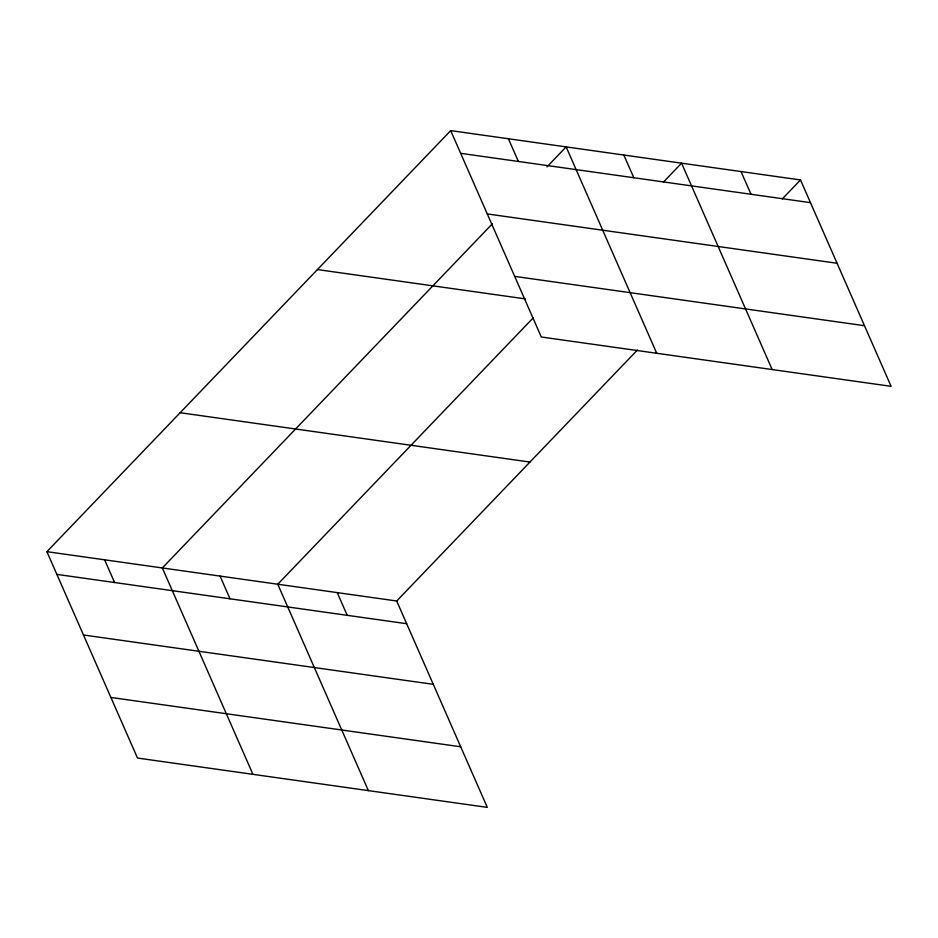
<?xml version="1.0" encoding="UTF-8"?>
<svg xmlns="http://www.w3.org/2000/svg" width="938" height="938" viewBox="0 0 938 938"><rect width="100%" height="100%" fill="white"/><g stroke="black" fill="none" stroke-linecap="round" stroke-linejoin="round"><path stroke-width="1.41" d="M46.9 551.673L396.704 601L487.303 807.384L137.499 758.056L46.9 551.673L450.697 130.617L800.501 179.944L891.1 386.327L541.296 337L450.697 130.617M492.438 223.736L162.333 567.947L252.932 774.331M546.96 166.894L566.142 146.891L656.729 353.274M533.394 317.677L277.765 584.233L368.364 790.617M663.4 182.113L681.574 163.165L772.162 369.56M396.704 601L637.406 350.015M782.327 198.891L800.501 179.944M460.675 153.328L810.467 202.655M487.279 213.934L837.083 263.261M514.692 276.382L864.496 325.709M317.443 269.569L525.233 298.87M180.155 412.72L529.958 462.047M56.866 574.384L406.67 623.711M83.47 634.991L433.274 684.318M110.883 697.45L460.687 746.777M741.032 171.56L751.01 194.26M623.852 155.028L633.818 177.739M508.419 138.754L518.386 161.465M337.234 592.617L347.201 615.328M220.055 576.096L230.021 598.796M104.622 559.81L114.588 582.521"/></g></svg>
